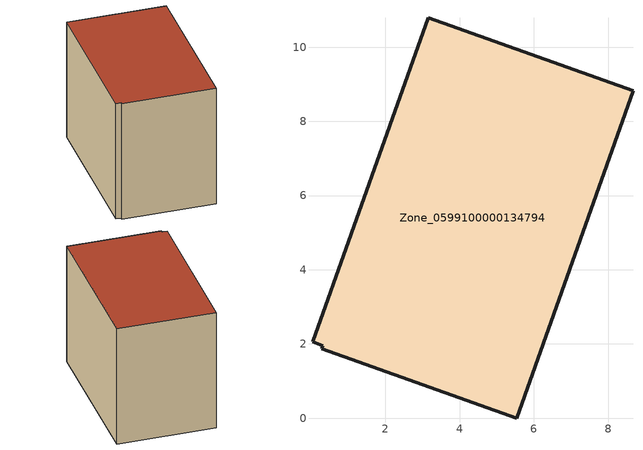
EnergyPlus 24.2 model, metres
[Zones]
Zone_0599100000134794
 floor ground (C_G): 0.31,1.95 0.03,2.06 3.15,10.79 8.67,8.82 5.54,0 0.28,1.87 z0.61
 wall outside (C_F): 5.54,0 8.67,8.82 3.15,10.79 0.03,2.06 0.31,1.95 0.28,1.87 5.54,0 z0.61:8.21
 roof outside (C_R): 0.03,2.06 0.31,1.95 0.28,1.87 5.54,0 8.67,8.82 3.15,10.79 z8.21
[BUILDING]
Pand.0599100000134794: North Axis=0; Terrain=City; Loads Convergence Tolerance Value=0.04; Temperature Convergence Tolerance Value=0.4; Solar Distribution=FullExterior; Maximum Number of Warmup Days=25; Minimum Number of Warmup Days=1
[Site:Location]
Rotterdam.The.Hague.AP_ZH_NLD Design_Conditions: Latitude=51.96; Longitude=4.45; Time Zone=1; Elevation=-4.5
[SITE:GROUNDTEMPERATURE:BUILDINGSURFACE]
18, 18, 18, 18, 18, 18, 18, 18, 18, 18, 18, 18
[MATERIAL] Thermal Absorptance=0.9; Solar Absorptance=0.7; Visible Absorptance=0.7
Name | Roughness | Thickness | Conductivity | Density | Specific Heat
G.TI.1965-1974 | MediumSmooth | 0.15 | 0.882353 | 540 | 1210
F.TI.1965-1974 | Rough | 0.3 | 0.697674 | 1920 | 840
R.TI.1965-1974 | MediumRough | 0.2 | 0.232558 | 1500 | 1000
[CONSTRUCTION]
C_G: G.TI.1965-1974
C_F: F.TI.1965-1974
C_R: R.TI.1965-1974
[ZONE]
Zone_0599100000134794: Type=1; Multiplier=1; Ceiling Height=Autocalculate; Volume=Autocalculate; Floor Area=autocalculate; Part of Total Floor Area=Yes
[ZONEINFILTRATION:DESIGNFLOWRATE]
Infil_Zone_0599100000134794: Zone or ZoneList or Space or SpaceList=Zone_0599100000134794; Schedule=AlwaysOn; Design Flow Rate Calculation Method=Flow/Area; Flow Rate per Floor Area=0.003; Constant Term Coefficient=1; Temperature Term Coefficient=0; Velocity Term Coefficient=0; Velocity Squared Term Coefficient=0
[HVACTEMPLATE:ZONE:IDEALLOADSAIRSYSTEM]
Zone_0599100000134794: Maximum Heating Supply Air Temperature=50; Minimum Cooling Supply Air Temperature=13; Maximum Heating Supply Air Humidity Ratio=0.0156; Minimum Cooling Supply Air Humidity Ratio=0.0077; Heating Limit=NoLimit; Cooling Limit=NoLimit; Dehumidification Control Type=ConstantSensibleHeatRatio; Cooling Sensible Heat Ratio=0.7; Dehumidification Setpoint=60; Humidification Control Type=None; Humidification Setpoint=30; Outdoor Air Method=None; Outdoor Air Flow Rate per Person=0.00944; Outdoor Air Flow Rate per Zone Floor Area=0; Outdoor Air Flow Rate per Zone=0; Demand Controlled Ventilation Type=None; Outdoor Air Economizer Type=NoEconomizer; Heat Recovery Type=None; Sensible Heat Recovery Effectiveness=0.7; Latent Heat Recovery Effectiveness=0.65
[ZONECONTROL:THERMOSTAT]
ThermostatControl_Zone_0599100000134794: Zone or ZoneList=Zone_0599100000134794; Control Type Schedule=DualSetpointControlType; Control 1=Thermostat_Zone_0599100000134794; Temperature Difference Between Cutout And Setpoint=0
[THERMOSTATSETPOINT:DUALSETPOINT]
Thermostat_Zone_0599100000134794: Heating Setpoint Temperature Schedule=HeatingSetpoint_Zone_0599100000134794; Cooling Setpoint Temperature Schedule=CoolingSetpoint_Zone_0599100000134794
[SCHEDULE:COMPACT]
HeatingSetpoint_Zone_0599100000134794: Through: 12/31, For: AllDays, Until: 24:00, 21
CoolingSetpoint_Zone_0599100000134794: Through: 12/31, For: AllDays, Until: 24:00, 24
DualSetpointControlType: Through: 12/31, For: AllDays, Until: 24:00, 4
AlwaysOn: Through: 12/31, For: AllDays, Until: 24:00, 1
